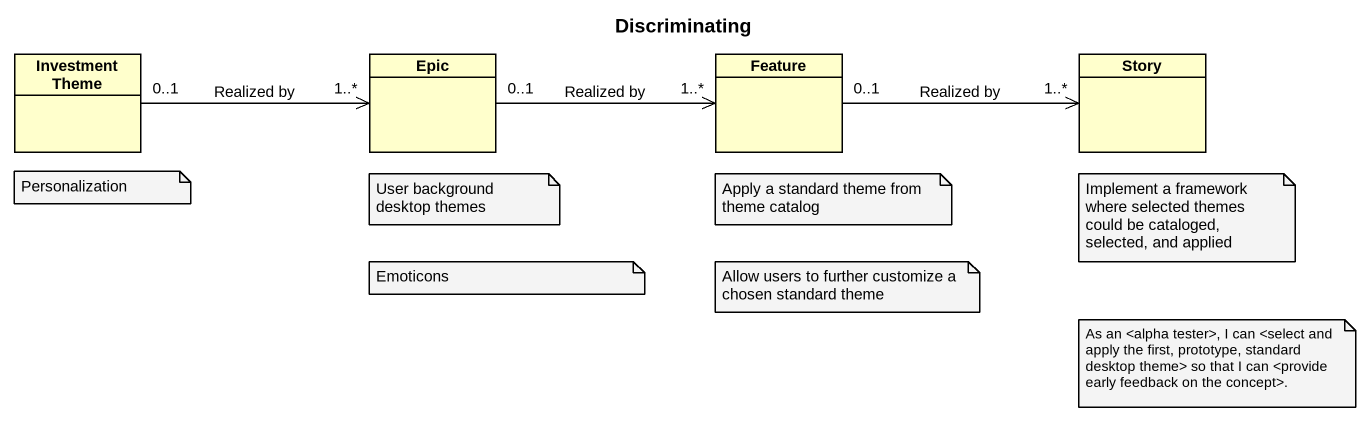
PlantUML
@startuml
title Discriminating
hide circle
hide empty members
class "Investment Theme" as Investment_Theme
class Epic
class Feature
class Story
Investment_Theme "0..1" -right-> "1..*" Epic : Realized by
Epic "0..1" -right-> "1..*" Feature : Realized by
Feature "0..1" -right-> "1..*" Story : Realized by
note as N1
  Personalization
end note
note as N2
  User background desktop themes
end note
note as N3
  Apply a standard theme from theme catalog
end note
note as N4
  Implement a framework where selected themes could be cataloged, selected, and applied
end note
note as N5
  Emoticons
end note
note as N6
  Allow users to further customize a chosen standard theme
end note
note as N7
  As an <alpha tester>, I can <select and apply the first, prototype, standard desktop theme> so that I can <provide early feedback on the concept>.
end note
@enduml
